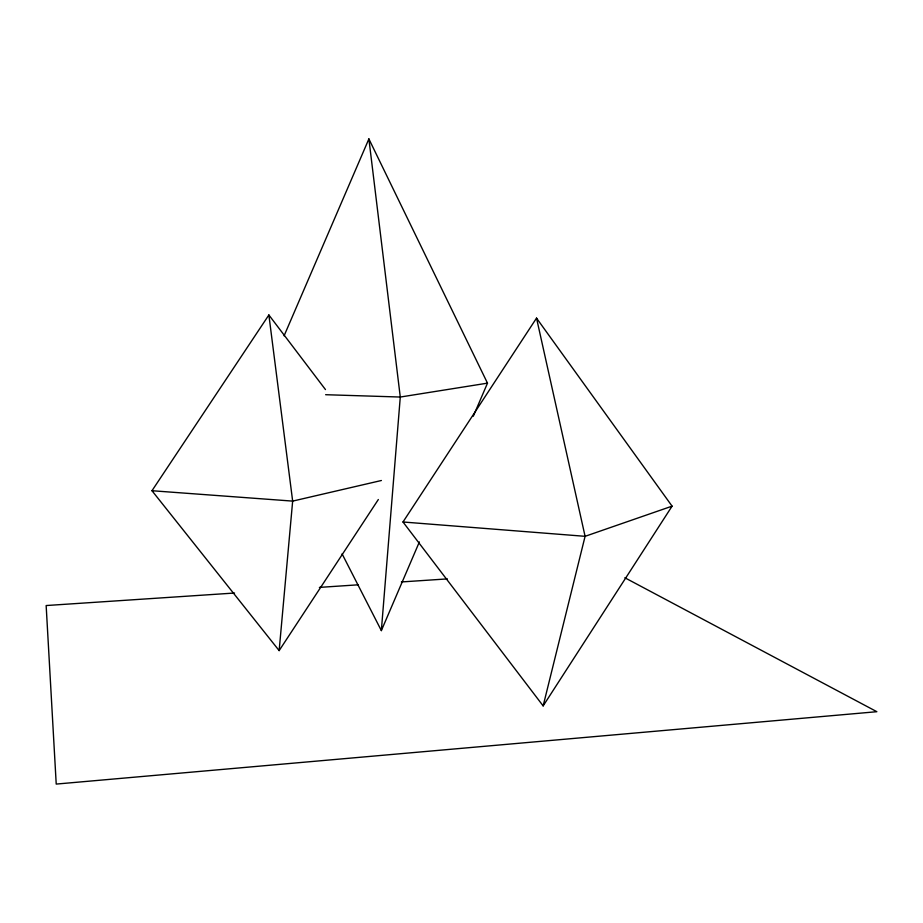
<?xml version="1.0" encoding="UTF-8"?>
<svg xmlns="http://www.w3.org/2000/svg" width="923" height="923" viewBox="0 0 923 923"><rect width="100%" height="100%" fill="white"/><g stroke="black" fill="none" stroke-linecap="round" stroke-linejoin="round"><path stroke-width="1.38" d="M342.075 553.846L381.349 630.605L400.282 397.04L368.888 138.923L284.088 335.822M279.15 650.611L292.66 501.108L268.87 314.974L151.983 490.724L279.15 650.611L378.338 499.516M543.151 705.899L585.09 536.321L536.528 318.123L402.993 521.991L543.151 705.899L672.082 506.15L536.528 318.123M381.349 630.605L419.377 541.939M473.303 416.227L487.494 383.149L368.888 138.923M672.082 506.15L585.09 536.321L402.993 521.991M381.407 480.502L292.66 501.108L151.983 490.724M487.494 383.149L400.282 397.04L325.634 394.709M234.546 593.028L46.15 605.546L56.222 784.077L876.85 711.702L624.836 577.752M319.393 587.397L358.216 584.813M401.367 581.952L447.378 578.894M268.87 314.974L325.461 389.564"/></g></svg>
